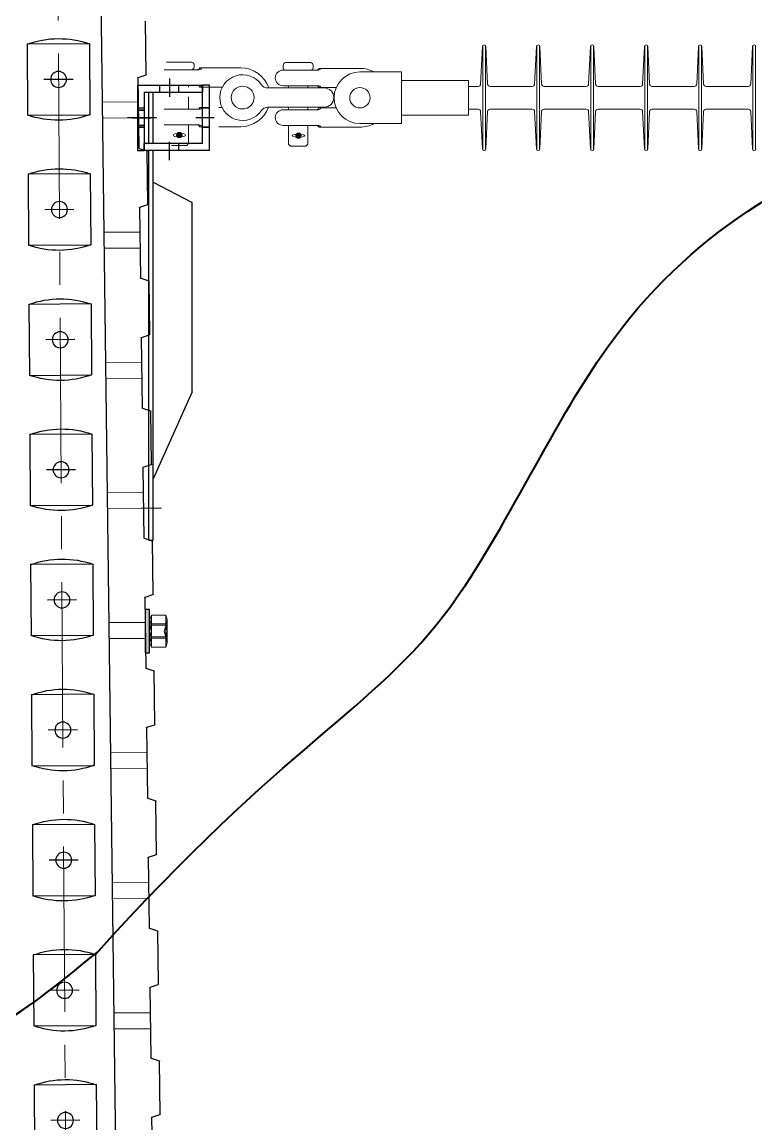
# Model space of a CAD drawing. Header units: millimetres. Extents: x 330554 to 656471, y 11007 to 130943.
# Drawn here: x 372645 to 373491, y 99471 to 100741 of the extents above; entities that cross this region are included whole.
import ezdxf

# ---------------------------------------------------------------- set-up
doc = ezdxf.new("R2010")
doc.units = ezdxf.units.MM
doc.header["$LTSCALE"] = 6
doc.linetypes.add('CENTER', pattern=[50.8, 31.75, -6.35, 6.35, -6.35])
doc.linetypes.add('HIDDEN', pattern=[9.525, 6.35, -3.175])
for name, color, linetype, lineweight in [('Boulon', 150, 'Continuous', 9), ('duong tam', 30, 'CENTER', 5), ('dv01', 4, 'Continuous', 5), ('MBA', 10, 'Continuous', 25), ('Netlon', 5, 'Continuous', 40), ('Netvua', 3, 'Continuous', 20), ('Text', 7, 'Continuous', 13)]:
    doc.layers.add(name, color=color, linetype=linetype, lineweight=lineweight)
for name, color, linetype in [('BULONG', 7, 'Continuous'), ('Nen', 7, 'Continuous'), ('tbi', 2, 'Continuous')]:
    doc.layers.add(name, color=color, linetype=linetype)

# ---------------------------------------------------------------- blocks, each defined once
blk = doc.blocks.new('12m tren')
for p, q in [((-4189.9, -32943.7), (-4189.5, -32882.6)), ((-4180.5, -32947.2), (-4189.6, -32944.2)), ((-4180.1, -32947.7), (-4180.7, -33028.5)), ((-4190.9, -33093.6), (-4190.5, -33032.4)), ((-4181, -33029), (-4190.2, -33032)), ((-4181.5, -33097), (-4190.6, -33094)), ((-4181.1, -33097.5), (-4181.7, -33178.4)), ((-4182, -33178.8), (-4191.2, -33181.8)), ((-4191.9, -33243.4), (-4191.5, -33182.3)), ((-4182.5, -33246.9), (-4191.6, -33243.9)), ((-4182.1, -33247.4), (-4182.7, -33328.2)), ((-4183, -33328.7), (-4192.2, -33331.7)), ((-4192.9, -33393.3), (-4192.5, -33332.2)), ((-4183.5, -33396.7), (-4192.6, -33393.7)), ((-4183.1, -33397.2), (-4183.7, -33478.1)), ((-4193.9, -33543.1), (-4193.5, -33482)), ((-4184, -33478.5), (-4193.2, -33481.5)), ((-4184.5, -33546.6), (-4193.6, -33543.6)), ((-4184.1, -33547.1), (-4184.7, -33627.9)), ((-4194.9, -33693), (-4194.5, -33631.9)), ((-4185, -33628.4), (-4194.2, -33631.4)), ((-4185.5, -33696.4), (-4194.6, -33693.5)), ((-4185.1, -33696.9), (-4185.7, -33777.8)), ((-4195.9, -33842.8), (-4195.5, -33781.7)), ((-4186, -33778.2), (-4195.2, -33781.2)), ((-4186.5, -33846.3), (-4195.6, -33843.3)), ((-4186.1, -33846.8), (-4186.7, -33927.6)), ((-4187, -33928.1), (-4196.2, -33931.1)), ((-4196.9, -33992.7), (-4196.5, -33931.6)), ((-4187.5, -33996.1), (-4196.6, -33993.2)), ((-4187.1, -33996.6), (-4187.7, -34077.5)), ((-4188, -34077.9), (-4197.2, -34080.9)), ((-4197.9, -34142.5), (-4197.5, -34081.4)), ((-4188.5, -34146), (-4197.6, -34143)), ((-4188.1, -34146.5), (-4188.7, -34227.3))]:
    blk.add_line(p, q)
at = {"color": 7}
for p, q in [((-4124.5, -32908), (-4124.5, -32989.9)), ((-4124.5, -32908), (-4052.8, -32908)), ((-4052.8, -32908), (-4052.8, -32989.9)), ((-4052.8, -32989.9), (-4124.5, -32989.9)), ((-4124.5, -33058), (-4124.5, -33139.9)), ((-4124.5, -33058), (-4052.8, -33058)), ((-4052.8, -33058), (-4052.8, -33139.9)), ((-4052.8, -33139.9), (-4124.5, -33139.9)), ((-4124.5, -33208), (-4124.5, -33289.9)), ((-4124.5, -33208), (-4052.8, -33208)), ((-4052.8, -33208), (-4052.8, -33289.9)), ((-4052.8, -33289.9), (-4124.5, -33289.9)), ((-4124.5, -33358), (-4124.5, -33439.9)), ((-4124.5, -33358), (-4052.8, -33358)), ((-4052.8, -33358), (-4052.8, -33439.9)), ((-4052.8, -33439.9), (-4124.5, -33439.9)), ((-4124.5, -33508), (-4124.5, -33589.9)), ((-4124.5, -33508), (-4052.8, -33508)), ((-4052.8, -33508), (-4052.8, -33589.9)), ((-4052.8, -33589.9), (-4124.5, -33589.9)), ((-4124.5, -33658), (-4124.5, -33739.9)), ((-4124.5, -33658), (-4052.8, -33658)), ((-4052.8, -33658), (-4052.8, -33739.9)), ((-4052.8, -33739.9), (-4124.5, -33739.9)), ((-4124.5, -33808), (-4124.5, -33889.9)), ((-4124.5, -33808), (-4052.8, -33808)), ((-4052.8, -33808), (-4052.8, -33889.9)), ((-4052.8, -33889.9), (-4124.5, -33889.9)), ((-4124.5, -33958), (-4124.5, -34039.9)), ((-4124.5, -33958), (-4052.8, -33958)), ((-4052.8, -33958), (-4052.8, -34039.9)), ((-4052.8, -34039.9), (-4124.5, -34039.9)), ((-4124.5, -34108), (-4124.5, -34189.9)), ((-4124.5, -34108), (-4052.8, -34108)), ((-4052.8, -34108), (-4052.8, -34189.9))]:
    blk.add_line(p, q, dxfattribs=at)
at = {"color": 7, "linetype": 'CENTER', "ltscale": 100}
for p, q in [((-4105.4, -32949), (-4071.9, -32949)), ((-4105.4, -33099), (-4071.9, -33099)), ((-4105.4, -33249), (-4071.9, -33249)), ((-4105.4, -33399), (-4071.9, -33399)), ((-4105.4, -33549), (-4071.9, -33549)), ((-4105.4, -33699), (-4071.9, -33699)), ((-4105.4, -33849), (-4071.9, -33849)), ((-4105.4, -33999), (-4071.9, -33999)), ((-4105.4, -34149), (-4071.9, -34149))]:
    blk.add_line(p, q, dxfattribs=at)
at = {"color": 7}
for centre in [(-4088.7, -32949), (-4088.7, -33099), (-4088.7, -33249), (-4088.7, -33399), (-4088.7, -33549), (-4088.7, -33699), (-4088.7, -33849), (-4088.7, -33999), (-4088.7, -34149)]:
    blk.add_circle(centre, 9.22, dxfattribs=at)
for centre, radius, start, end in [((-4088.7, -33009.7), 107.8, 70.5906, 109.4094), ((-4189.4, -32943.7), 0.5, 179.618, 251.9065), ((-4180.6, -32947.6), 0.5, 359.618, 71.9065), ((-4088.7, -32888.2), 107.8, 250.5906, 289.4094), ((-4190, -33032.4), 0.5, 108.0201, 179.618), ((-4181.2, -33028.5), 0.5, 288.0201, 359.618), ((-4088.7, -33159.7), 107.8, 70.5906, 109.4094), ((-4190.4, -33093.6), 0.5, 179.618, 251.9065), ((-4181.6, -33097.5), 0.5, 359.618, 71.9065), ((-4088.7, -33038.2), 107.8, 250.5906, 289.4094), ((-4182.2, -33178.4), 0.5, 288.0935, 359.618), ((-4191, -33182.3), 0.5, 108.0935, 179.618), ((-4088.7, -33309.7), 107.8, 70.5906, 109.4094), ((-4191.4, -33243.4), 0.5, 179.618, 251.9065), ((-4182.6, -33247.4), 0.5, 359.618, 71.9065), ((-4088.7, -33188.2), 107.8, 250.5906, 289.4094), ((-4192, -33332.2), 0.5, 108.0935, 179.618), ((-4183.2, -33328.2), 0.5, 288.0935, 359.618), ((-4088.7, -33459.7), 107.8, 70.5906, 109.4094), ((-4192.4, -33393.3), 0.5, 179.618, 251.9065), ((-4183.6, -33397.2), 0.5, 359.618, 71.9065), ((-4088.7, -33338.2), 107.8, 250.5906, 289.4094), ((-4193, -33482), 0.5, 108.0935, 179.618), ((-4184.2, -33478.1), 0.5, 288.0935, 359.618), ((-4088.7, -33609.7), 107.8, 70.5906, 109.4094), ((-4193.4, -33543.1), 0.5, 179.618, 251.9065), ((-4184.6, -33547.1), 0.5, 359.618, 71.9065), ((-4088.7, -33488.2), 107.8, 250.5906, 289.4094), ((-4194, -33631.9), 0.5, 108.0935, 179.618), ((-4185.2, -33627.9), 0.5, 288.0935, 359.618), ((-4088.7, -33759.7), 107.8, 70.5906, 109.4094), ((-4194.4, -33693), 0.5, 179.618, 251.9065), ((-4185.6, -33696.9), 0.5, 359.618, 71.9065), ((-4088.7, -33638.2), 107.8, 250.5906, 289.4094), ((-4195, -33781.7), 0.5, 108.0935, 179.618), ((-4186.2, -33777.8), 0.5, 288.0935, 359.618), ((-4088.7, -33909.7), 107.8, 70.5906, 109.4094), ((-4195.4, -33842.8), 0.5, 179.618, 251.9065), ((-4186.6, -33846.8), 0.5, 359.618, 71.9065), ((-4088.7, -33788.2), 107.8, 250.5906, 289.4094), ((-4187.2, -33927.6), 0.5, 288.0935, 359.618), ((-4196, -33931.6), 0.5, 108.0935, 179.618), ((-4088.7, -34059.7), 107.8, 70.5906, 109.4094), ((-4196.4, -33992.7), 0.5, 179.618, 251.9065), ((-4187.6, -33996.6), 0.5, 359.618, 71.9065), ((-4088.7, -33938.2), 107.8, 250.5906, 289.4094), ((-4197, -34081.4), 0.5, 108.0201, 179.618), ((-4188.2, -34077.5), 0.5, 288.0201, 359.618), ((-4088.7, -34209.7), 107.8, 70.5906, 109.4094), ((-4197.4, -34142.5), 0.5, 179.618, 251.9065), ((-4188.6, -34146.5), 0.5, 359.618, 71.9065)]:
    blk.add_arc(centre, radius, start, end)
at = {"layer": 'Boulon'}
for p, q in [((-4139.3, -32975.5), (-4180.3, -32975.5)), ((-4139.5, -32993.9), (-4180.4, -32993.9)), ((-4140.2, -33125.5), (-4181.3, -33125.5)), ((-4140.3, -33143.9), (-4181.4, -33143.9)), ((-4141.1, -33275.5), (-4182.3, -33275.5)), ((-4141.2, -33293.9), (-4182.4, -33293.9)), ((-4142, -33425.5), (-4183.3, -33425.5)), ((-4142.1, -33443.9), (-4183.4, -33443.9)), ((-4142.8, -33575.5), (-4184.3, -33575.5)), ((-4143, -33593.9), (-4184.4, -33593.9)), ((-4143.7, -33725.5), (-4185.3, -33725.5)), ((-4143.8, -33743.9), (-4185.4, -33743.9)), ((-4144.6, -33875.5), (-4186.3, -33875.5)), ((-4144.7, -33893.9), (-4186.4, -33893.9)), ((-4145.5, -34025.5), (-4187.3, -34025.5)), ((-4145.6, -34043.9), (-4187.4, -34043.9))]:
    blk.add_line(p, q, dxfattribs=at)
at = {"layer": 'duong tam'}
blk.add_line((-4088.7, -32004.6), (-4088.7, -35910.1), dxfattribs=at)
at = {"layer": 'MBA'}
blk.add_line((-4156.3, -35877), (-4133.7, -32004.6), dxfattribs=at)
blk = doc.blocks.new('bl')
at = {"layer": 'Nen'}
blk.add_hatch(color=9, dxfattribs=at).paths.add_polyline_path([(21.3, 5.9), (-20.8, 5.9), (-20.8, 1.7), (21.3, 1.7)])
at = {"layer": 'dv01', "lineweight": 0}
for p, q in [((-4.4, 21.5), (0, 20.2)), ((0, 20.2), (4.4, 21.5))]:
    blk.add_line(p, q, dxfattribs=at)
for points in [[(-15.2, 7.7), (-15.2, 21.7), (-11, 23.1), (-5.3, 21.7), (-5.3, 7.7), (-11, 6.3), (-15.2, 7.7), (-15.2, 7.7)], [(-15.2, 7.7), (-15.2, 21.7)], [(-15.2, 21.7), (-5.3, 21.7)], [(-11, 23.1), (11.5, 23.1)], [(-6.7, 7.7), (-6.7, 21.7), (0.3, 23.1), (7.3, 21.7), (7.3, 7.7), (0.3, 6.3), (-6.7, 7.7), (-6.7, 7.7)], [(-6.7, 21.7), (7.3, 21.7)], [(-6.7, 7.7), (-6.7, 21.7)], [(-5.3, 21.7), (-5.3, 7.7)], [(5.9, 7.7), (5.9, 21.7), (11.5, 23.1), (15.7, 21.7), (15.7, 7.7), (11.5, 6.3), (5.9, 7.7), (5.9, 7.7)], [(5.9, 21.7), (15.7, 21.7)], [(5.9, 7.7), (5.9, 21.7)], [(7.3, 21.7), (7.3, 7.7)], [(15.7, 21.7), (15.7, 7.7)], [(-20.8, 1.7), (-20.8, 5.9), (21.3, 5.9), (21.3, 1.7), (-20.8, 1.7), (-20.8, 1.7)], [(-5.3, 7.7), (-15.2, 7.7)], [(11.5, 6.3), (-9.5, 6.3)], [(7.3, 7.7), (-6.7, 7.7)], [(15.7, 7.7), (5.9, 7.7)]]:
    blk.add_lwpolyline(points, dxfattribs=at)
at = {"layer": 'Nen', "color": 6}
blk.add_lwpolyline([(-20.8, 5.9), (21.3, 5.9), (21.3, 1.7), (-20.8, 1.7)], close=True, dxfattribs=at)
blk = doc.blocks.new('xa+tc nhin ngang')
at = {"color": 9, "linetype": 'HIDDEN', "ltscale": 100}
for p, q in [((-37, 45.2), (-37, 24.1)), ((-48, 29.5), (-48, 37.5)), ((-26, 29.5), (-26, 37.5)), ((-83, 11), (-75, 11)), ((-8, 11), (0, 11)), ((-8, 9), (0, 9)), ((0, 9), (-8, 9)), ((-88.5, 0), (-67.4, 0)), ((-83, -11), (-75, -11)), ((5.5, 0), (-15.6, 0)), ((-8, -9), (0, -9)), ((0, -9), (-8, -9)), ((-8, -11), (0, -11)), ((-48, -37.5), (-48, -29.5)), ((-37, -48.8), (-37, -27.7))]:
    blk.add_line(p, q, dxfattribs=at)
for p, q in [((-83, 37.5), (-75, 37.5)), ((-83, -37.5), (-83, 37.5)), ((-75, 37.5), (-75, 29.5)), ((0, 37.5), (-75, 37.5)), ((-75, -29.5), (-75, 37.5)), ((-8, 29.5), (-75, 29.5)), ((-18.3, -29.5), (-18.3, 29.5)), ((-13.3, -29.5), (-13.3, 29.5)), ((-8, 29.5), (-8, -37.5)), ((0, 37.5), (0, -37.5)), ((-8, 25), (-8, -25)), ((-8, 8), (-8, -8)), ((-83, -37.5), (-8, -37.5)), ((-75, -29.5), (-8, -29.5)), ((-18.3, -486.8), (-18.3, -37.5)), ((-13.3, -486.8), (-13.3, -37.5)), ((-8, -37.5), (-8, -29.5)), ((0, -37.5), (-8, -37.5)), ((-18.3, -74), (-63.3, -97.7)), ((-63.3, -316), (-63.3, -97.7)), ((-63.3, -316), (-18.3, -416)), ((-13.3, -486.8), (-18.3, -486.8))]:
    blk.add_line(p, q)
at = {"color": 9, "linetype": 'CENTER', "ltscale": 100}
blk.add_line((-22.2, 0), (11.3, 0), dxfattribs=at)
at = {"layer": 'Text', "color": 245}
for p, q in [((-54.2, 37.5), (-19.8, 37.5)), ((-28, -450), (-4.4, -450))]:
    blk.add_line(p, q, dxfattribs=at)

msp = doc.modelspace()

# ---------------------------------------------------------------- hatches: boundary and pattern name
at = {"layer": 'Netvua'}
h = msp.add_hatch(color=256, dxfattribs=at)
edge = h.paths.add_edge_path()
edge.add_arc((372825.99, 100610.465), 3.148, 0, 360)
h = msp.add_hatch(color=256, dxfattribs=at)
edge = h.paths.add_edge_path()
edge.add_arc((372963.297, 100609.822), 3.148, 0, 360)

# ---------------------------------------------------------------- linework, layer by layer
at = {"layer": 'Netlon'}
for points, knots in [([(372729.198, 99665.868), (372948.153, 99909.976), (373123.769, 99973.269), (373339.238, 100469.914), (373551.782, 100568.617), (373677.603, 100627.047)], [966.98820806, 966.98820806, 966.98820806, 966.98820806, 1367.82355628, 1657.03053698, 2076.62284357, 2076.62284357, 2076.62284357, 2076.62284357]), ([(372252.237, 99734.762), (372299, 99632.881), (372344.193, 99521.483), (372595.745, 99550.916), (372692.405, 99637.608), (372731.758, 99668.718)], [0, 0, 0, 0, 263.64766548, 511.61153651, 660.47408328, 660.47408328, 660.47408328, 660.47408328])]:
    msp.add_open_spline(points, degree=3, knots=knots, dxfattribs=at)
at = {"layer": 'Netvua'}
for p, q in [((373173.379, 100669.266), (373175.337, 100712.384)), ((373173.379, 100669.266), (373175.337, 100712.384)), ((373176.024, 100713.835), (373176.024, 100593.121)), ((373178.792, 100713.839), (373178.792, 100593.117)), ((373181.442, 100669.266), (373179.484, 100712.384)), ((373181.442, 100669.266), (373179.484, 100712.384)), ((373235.65, 100669.266), (373237.608, 100712.384)), ((373235.65, 100669.266), (373237.608, 100712.384)), ((373238.295, 100713.835), (373238.295, 100593.121)), ((373241.063, 100713.839), (373241.063, 100593.117)), ((373243.713, 100669.266), (373241.755, 100712.384)), ((373243.713, 100669.266), (373241.755, 100712.384)), ((373297.921, 100669.266), (373299.879, 100712.384)), ((373297.921, 100669.266), (373299.879, 100712.384)), ((373300.566, 100713.835), (373300.566, 100593.121)), ((373303.334, 100713.839), (373303.334, 100593.117)), ((373305.984, 100669.266), (373304.026, 100712.384)), ((373305.984, 100669.266), (373304.026, 100712.384)), ((373360.192, 100669.266), (373362.15, 100712.384)), ((373360.192, 100669.266), (373362.15, 100712.384)), ((373362.837, 100713.835), (373362.837, 100593.121)), ((373365.605, 100713.839), (373365.605, 100593.117)), ((373368.255, 100669.266), (373366.297, 100712.384)), ((373368.255, 100669.266), (373366.297, 100712.384)), ((373422.463, 100669.266), (373424.421, 100712.384)), ((373422.463, 100669.266), (373424.421, 100712.384)), ((373425.108, 100713.835), (373425.108, 100593.121)), ((373427.876, 100713.839), (373427.876, 100593.117)), ((373430.526, 100669.266), (373428.568, 100712.384)), ((373430.526, 100669.266), (373428.568, 100712.384)), ((373484.734, 100669.266), (373486.692, 100712.384)), ((373484.734, 100669.266), (373486.692, 100712.384)), ((373487.379, 100713.835), (373487.379, 100593.121)), ((373490.147, 100713.839), (373490.147, 100593.117)), ((372840.096, 100694.507), (372811.134, 100694.507)), ((372848.973, 100685.863), (372808.318, 100685.863)), ((372811.134, 100685.863), (372840.096, 100685.863)), ((372814.545, 100685.863), (372836.686, 100685.863)), ((372842.864, 100688.63), (372842.864, 100691.739)), ((372896.881, 100687.938), (372849.463, 100687.938)), ((372986.28, 100685.305), (372945.624, 100685.305)), ((372945.673, 100691.182), (372945.673, 100688.073)), ((372977.402, 100693.949), (372948.44, 100693.949)), ((372948.44, 100685.305), (372977.402, 100685.305)), ((372951.851, 100685.305), (372973.992, 100685.305)), ((372980.17, 100688.073), (372980.17, 100691.182)), ((373034.187, 100687.381), (372986.769, 100687.381)), ((373034.187, 100683.23), (373081.928, 100683.23)), ((373081.928, 100683.23), (373081.928, 100623.726)), ((373081.928, 100673.543), (373159.421, 100673.543)), ((373081.928, 100633.413), (373081.928, 100673.543)), ((373159.421, 100673.543), (373159.421, 100633.413)), ((372808.318, 100667.873), (372848.973, 100667.873)), ((372836.686, 100667.873), (372836.686, 100665.797)), ((372875.563, 100665.797), (372849.463, 100665.797)), ((372927.566, 100664.765), (372993.002, 100664.765)), ((372945.624, 100667.316), (372986.28, 100667.316)), ((372951.851, 100664.765), (372951.851, 100667.316)), ((372973.992, 100667.316), (372973.992, 100664.765)), ((373006.859, 100665.24), (372986.769, 100665.24)), ((373170.614, 100666.624), (373159.421, 100666.624)), ((373159.421, 100666.624), (373170.614, 100666.624)), ((373159.421, 100666.624), (373170.614, 100666.624)), ((373159.421, 100640.332), (373159.421, 100666.624)), ((373159.421, 100640.332), (373159.421, 100666.624)), ((373184.207, 100666.624), (373232.885, 100666.624)), ((373184.207, 100666.624), (373232.885, 100666.624)), ((373246.478, 100666.624), (373295.156, 100666.624)), ((373246.478, 100666.624), (373295.156, 100666.624)), ((373308.749, 100666.624), (373357.427, 100666.624)), ((373308.749, 100666.624), (373357.427, 100666.624)), ((373371.02, 100666.624), (373419.698, 100666.624)), ((373371.02, 100666.624), (373419.698, 100666.624)), ((373433.291, 100666.624), (373481.969, 100666.624)), ((373433.291, 100666.624), (373481.969, 100666.624)), ((372836.686, 100654.727), (372836.686, 100640.197)), ((372808.318, 100640.197), (372848.973, 100640.197)), ((372860.554, 100642.273), (372849.463, 100642.273)), ((372875.222, 100642.273), (372871.624, 100642.273)), ((372993.002, 100642.624), (372927.566, 100642.624)), ((372945.624, 100639.64), (372986.28, 100639.64)), ((372951.851, 100639.64), (372951.851, 100642.624)), ((372973.992, 100642.624), (372973.992, 100639.64)), ((373006.859, 100641.716), (372986.769, 100641.716)), ((373159.421, 100633.413), (373081.928, 100633.413)), ((373170.614, 100640.332), (373159.421, 100640.332)), ((373170.614, 100640.332), (373159.421, 100640.332)), ((373173.379, 100637.69), (373175.337, 100594.572)), ((373173.379, 100637.69), (373175.337, 100594.572)), ((373181.442, 100637.69), (373179.484, 100594.572)), ((373181.442, 100637.69), (373179.484, 100594.572)), ((373232.885, 100640.332), (373184.207, 100640.332)), ((373232.885, 100640.332), (373184.207, 100640.332)), ((373235.65, 100637.69), (373237.608, 100594.572)), ((373235.65, 100637.69), (373237.608, 100594.572)), ((373243.713, 100637.69), (373241.755, 100594.572)), ((373243.713, 100637.69), (373241.755, 100594.572)), ((373295.156, 100640.332), (373246.478, 100640.332)), ((373295.156, 100640.332), (373246.478, 100640.332)), ((373297.921, 100637.69), (373299.879, 100594.572)), ((373297.921, 100637.69), (373299.879, 100594.572)), ((373305.984, 100637.69), (373304.026, 100594.572)), ((373305.984, 100637.69), (373304.026, 100594.572)), ((373357.427, 100640.332), (373308.749, 100640.332)), ((373357.427, 100640.332), (373308.749, 100640.332)), ((373360.192, 100637.69), (373362.15, 100594.572)), ((373360.192, 100637.69), (373362.15, 100594.572)), ((373368.255, 100637.69), (373366.297, 100594.572)), ((373368.255, 100637.69), (373366.297, 100594.572)), ((373419.698, 100640.332), (373371.02, 100640.332)), ((373419.698, 100640.332), (373371.02, 100640.332)), ((373422.463, 100637.69), (373424.421, 100594.572)), ((373422.463, 100637.69), (373424.421, 100594.572)), ((373430.526, 100637.69), (373428.568, 100594.572)), ((373430.526, 100637.69), (373428.568, 100594.572)), ((373481.969, 100640.332), (373433.291, 100640.332)), ((373481.969, 100640.332), (373433.291, 100640.332)), ((373484.734, 100637.69), (373486.692, 100594.572)), ((373484.734, 100637.69), (373486.692, 100594.572)), ((372848.973, 100622.208), (372808.318, 100622.208)), ((372836.686, 100622.208), (372836.686, 100600.624)), ((372860.554, 100620.132), (372849.463, 100620.132)), ((372896.881, 100620.132), (372871.624, 100620.132)), ((372986.28, 100621.651), (372945.624, 100621.651)), ((372951.851, 100600.066), (372951.851, 100621.651)), ((372973.992, 100621.651), (372973.992, 100600.066)), ((373034.187, 100619.575), (372986.769, 100619.575)), ((373081.928, 100623.726), (373034.187, 100623.726)), ((372834.471, 100598.41), (372816.759, 100598.41)), ((372836.686, 100600.624), (372834.471, 100598.41)), ((372951.851, 100600.066), (372954.065, 100597.852)), ((372971.778, 100597.852), (372954.065, 100597.852)), ((372973.992, 100600.066), (372971.778, 100597.852))]:
    msp.add_line(p, q, dxfattribs=at)
for centre, radius in [((372898.904, 100653.695), 13.146), ((373034.187, 100653.478), 11.762), ((372825.99, 100610.465), 3.148), ((372963.297, 100609.822), 3.148)]:
    msp.add_circle(centre, radius, dxfattribs=at)
for centre, radius, start, end in [((373177.41, 100712.289), 2.076, 2.599884, 177.400116), ((373177.41, 100712.289), 2.076, 2.599884, 177.400116), ((373239.681, 100712.289), 2.076, 2.599884, 177.400116), ((373239.681, 100712.289), 2.076, 2.599884, 177.400116), ((373301.952, 100712.289), 2.076, 2.599884, 177.400116), ((373301.952, 100712.289), 2.076, 2.599884, 177.400116), ((373364.223, 100712.289), 2.076, 2.599884, 177.400116), ((373364.223, 100712.289), 2.076, 2.599884, 177.400116), ((373426.494, 100712.289), 2.076, 2.599884, 177.400116), ((373426.494, 100712.289), 2.076, 2.599884, 177.400116), ((373488.765, 100712.289), 2.076, 2.599884, 177.400116), ((373488.765, 100712.289), 2.076, 2.599884, 177.400116), ((372840.096, 100691.739), 2.768, 0, 90), ((372840.096, 100688.63), 2.768, 270, 0), ((372846.339, 100689.243), 3.385, 273.22094, 337.337716), ((372848.783, 100689.243), 3.385, 273.22094, 337.337716), ((372896.881, 100654.035), 33.903, 18.450723, 90), ((372945.624, 100676.311), 8.995, 90, 270), ((372948.44, 100691.182), 2.768, 90, 180), ((372948.44, 100688.073), 2.768, 180, 270), ((372977.402, 100691.182), 2.768, 0, 90), ((372977.402, 100688.073), 2.768, 270, 0), ((372983.645, 100688.685), 3.385, 273.22094, 337.337716), ((372986.089, 100688.685), 3.385, 273.22094, 337.337716), ((373034.187, 100653.478), 29.752, 90, 270), ((373034.187, 100653.478), 33.903, 61.348341, 90), ((372898.904, 100653.695), 26.292, 34.055798, 325.944202), ((373170.614, 100669.392), 2.768, 270, 357.400116), ((373170.614, 100669.392), 2.768, 270, 357.400116), ((373184.207, 100669.392), 2.768, 182.599884, 270), ((373184.207, 100669.392), 2.768, 182.599884, 270), ((373232.885, 100669.392), 2.768, 270, 357.400116), ((373232.885, 100669.392), 2.768, 270, 357.400116), ((373246.478, 100669.392), 2.768, 182.599884, 270), ((373246.478, 100669.392), 2.768, 182.599884, 270), ((373295.156, 100669.392), 2.768, 270, 357.400116), ((373295.156, 100669.392), 2.768, 270, 357.400116), ((373308.749, 100669.392), 2.768, 182.599884, 270), ((373308.749, 100669.392), 2.768, 182.599884, 270), ((373357.427, 100669.392), 2.768, 270, 357.400116), ((373357.427, 100669.392), 2.768, 270, 357.400116), ((373371.02, 100669.392), 2.768, 182.599884, 270), ((373371.02, 100669.392), 2.768, 182.599884, 270), ((373419.698, 100669.392), 2.768, 270, 357.400116), ((373419.698, 100669.392), 2.768, 270, 357.400116), ((373433.291, 100669.392), 2.768, 182.599884, 270), ((373433.291, 100669.392), 2.768, 182.599884, 270), ((373481.969, 100669.392), 2.768, 270, 357.400116), ((373481.969, 100669.392), 2.768, 270, 357.400116), ((372846.339, 100664.493), 3.385, 22.662284, 86.77906), ((372848.783, 100664.493), 3.385, 22.662284, 86.77906), ((372927.566, 100673.068), 8.303, 214.055798, 270), ((372983.645, 100663.936), 3.385, 22.662284, 86.77906), ((372986.089, 100663.936), 3.385, 22.662284, 86.77906), ((372993.002, 100653.695), 11.07, 270, 90), ((372846.339, 100643.577), 3.385, 273.22094, 337.337716), ((372848.783, 100643.577), 3.385, 273.22094, 337.337716), ((372896.881, 100654.035), 33.903, 270, 340.331824), ((372927.566, 100634.322), 8.303, 90, 145.944202), ((372945.624, 100630.645), 8.995, 90, 270), ((372983.645, 100643.02), 3.385, 273.22094, 337.337716), ((372986.089, 100643.02), 3.385, 273.22094, 337.337716), ((373170.614, 100637.564), 2.768, 2.599884, 90), ((373170.614, 100637.564), 2.768, 2.599884, 90), ((373184.207, 100637.564), 2.768, 90, 177.400116), ((373184.207, 100637.564), 2.768, 90, 177.400116), ((373232.885, 100637.564), 2.768, 2.599884, 90), ((373232.885, 100637.564), 2.768, 2.599884, 90), ((373246.478, 100637.564), 2.768, 90, 177.400116), ((373246.478, 100637.564), 2.768, 90, 177.400116), ((373295.156, 100637.564), 2.768, 2.599884, 90), ((373295.156, 100637.564), 2.768, 2.599884, 90), ((373308.749, 100637.564), 2.768, 90, 177.400116), ((373308.749, 100637.564), 2.768, 90, 177.400116), ((373357.427, 100637.564), 2.768, 2.599884, 90), ((373357.427, 100637.564), 2.768, 2.599884, 90), ((373371.02, 100637.564), 2.768, 90, 177.400116), ((373371.02, 100637.564), 2.768, 90, 177.400116), ((373419.698, 100637.564), 2.768, 2.599884, 90), ((373419.698, 100637.564), 2.768, 2.599884, 90), ((373433.291, 100637.564), 2.768, 90, 177.400116), ((373433.291, 100637.564), 2.768, 90, 177.400116), ((373481.969, 100637.564), 2.768, 2.599884, 90), ((373481.969, 100637.564), 2.768, 2.599884, 90), ((372846.339, 100618.828), 3.385, 22.662284, 86.77906), ((372848.783, 100618.828), 3.385, 22.662284, 86.77906), ((372983.645, 100618.27), 3.385, 22.662284, 86.77906), ((372986.089, 100618.27), 3.385, 22.662284, 86.77906), ((373034.187, 100653.478), 33.903, 270, 298.651659), ((373177.41, 100594.666), 2.076, 182.599884, 357.400116), ((373177.41, 100594.666), 2.076, 182.599884, 357.400116), ((373239.681, 100594.666), 2.076, 182.599884, 357.400116), ((373239.681, 100594.666), 2.076, 182.599884, 357.400116), ((373301.952, 100594.666), 2.076, 182.599884, 357.400116), ((373301.952, 100594.666), 2.076, 182.599884, 357.400116), ((373364.223, 100594.666), 2.076, 182.599884, 357.400116), ((373364.223, 100594.666), 2.076, 182.599884, 357.400116), ((373426.494, 100594.666), 2.076, 182.599884, 357.400116), ((373426.494, 100594.666), 2.076, 182.599884, 357.400116), ((373488.765, 100594.666), 2.076, 182.599884, 357.400116), ((373488.765, 100594.666), 2.076, 182.599884, 357.400116)]:
    msp.add_arc(centre, radius, start, end, dxfattribs=at)
msp.add_ellipse((372825.99, 100610.379), major_axis=(7.25, 0), ratio=0.30757171, dxfattribs=at)
at = {"layer": 'Netvua', "extrusion": (0, 0, -1)}
msp.add_ellipse((372963.297, 100609.822), major_axis=(7.25, 0), ratio=0.25234733, dxfattribs=at)

# ---------------------------------------------------------------- block references
at = {"layer": 'BULONG', "color": 1, "xscale": -1}
msp.add_blockref('xa+tc nhin ngang', (372777.559, 100630.373), dxfattribs=at)
at = {"layer": 'dv01', "color": 4, "xscale": -1.18847118911799, "yscale": 1.18847118911799, "zscale": 1.188471189148269, "rotation": 270}
msp.add_blockref('bl', (372784.513, 100038.325), dxfattribs=at)
at = {"layer": 'tbi', "color": 7, "xscale": -1, "rotation": 0.3820341674699179}
msp.add_blockref('12m tren', (368378.345, 133595.572), dxfattribs=at)

doc.saveas('drawing.dxf')
